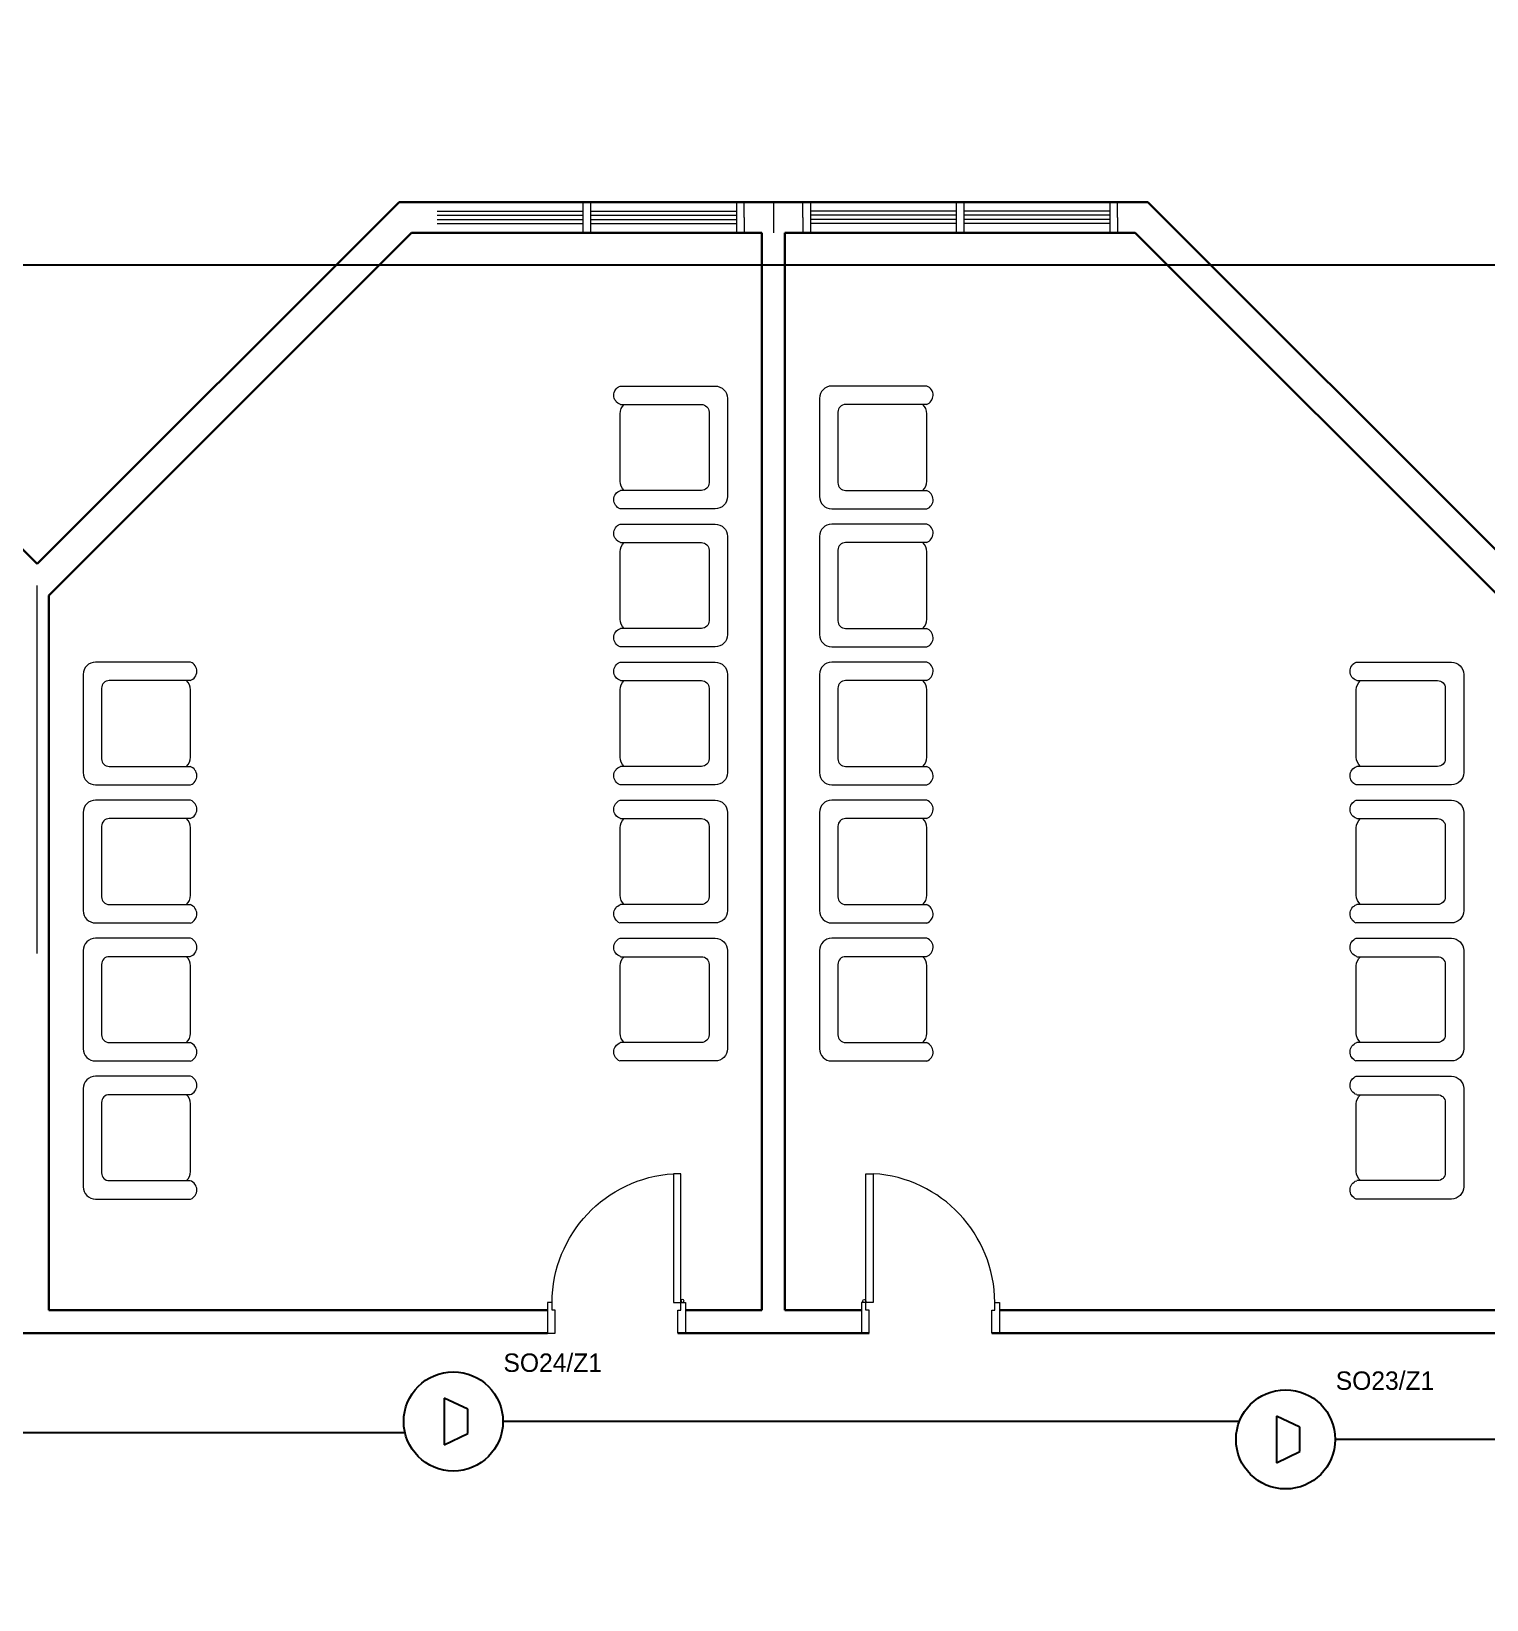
# Model space of a CAD drawing. Extents: x -59 to 582, y -1177 to 100.
# Drawn here: x 214.47 to 223.95, y -440.67 to -430.45 of the extents above; entities that cross this region are included whole.
import ezdxf
from ezdxf.enums import TextEntityAlignment as Align

# ---------------------------------------------------------------- set-up
doc = ezdxf.new("R2010")
doc.units = 0
doc.header["$LTSCALE"] = 0.15
doc.layers.get('0').update_dxf_attribs({"color": 252})
for name, color, linetype in [('0 sockets', 252, 'Continuous'), ('0 sound', 252, 'Continuous'), ('AUTOINCR', 7, 'Continuous'), ('bound', 252, 'Continuous'), ('FIRE_LOOP', 7, 'Continuous')]:
    doc.layers.add(name, color=color, linetype=linetype)
for name, color, linetype, lineweight in [('anal', 252, 'Continuous', 20), ('DOOR', 252, 'Continuous', 20), ('FUR', 252, 'Continuous', 9), ('wall', 252, 'Continuous', 30)]:
    doc.layers.add(name, color=color, linetype=linetype, lineweight=lineweight)
doc.styles.add('ROMAND', font='ROMAND.SHX')

# ---------------------------------------------------------------- blocks, each defined once
blk = doc.blocks.new('WQ')
h = blk.add_hatch(color=6)
h.dxf.hatch_style = 1
h.paths.add_polyline_path([(-126.091, 5), (-126.091, -169.521), (126.091, -169.521), (126.091, 5)])
h.paths.add_polyline_path([(121.091, 0), (121.091, -164.521), (-121.091, -164.521), (-121.091, 0)], flags=16)
at = {"layer": '0 sockets', "color": 3, "style": 'ROMAND'}
blk.add_attdef('ACCESS_CONTROL', (-48.663, 7.622), '', height=7.973, dxfattribs=at)
blk = doc.blocks.new('SEAT02')
at = {"layer": 'FUR'}
for p, q in [((0, 0.32), (0, -0.32)), ((0.7, 0.4), (0.08, 0.4)), ((0.12, 0.23), (0.12, -0.23)), ((0.697, 0.28), (0.17, 0.28)), ((0.7, -0.22), (0.7, 0.22)), ((0.17, -0.28), (0.697, -0.28)), ((0.08, -0.4), (0.7, -0.4))]:
    blk.add_line(p, q, dxfattribs=at)
for centre, radius, start, end in [((0.08, 0.32), 0.08, 90, 180), ((0.677, 0.341), 0.0639, 288.8562, 68.5025), ((0.17, 0.23), 0.05, 90, 180), ((0.62, 0.22), 0.08, 0, 48.5904), ((0.17, -0.23), 0.05, 180, 270), ((0.62, -0.22), 0.08, 311.4096, 0), ((0.677, -0.341), 0.0639, 291.4975, 71.1438), ((0.08, -0.32), 0.08, 180, 270)]:
    blk.add_arc(centre, radius, start, end, dxfattribs=at)
blk = doc.blocks.new('D90')
at = {"layer": 'DOOR'}
for points in [[(0.03, 0.2), (0.03, 1.04), (0.078, 1.04), (0.078, 0.2)], [(0.03, 0.2), (0, 0.2), (0, 0), (0.05, 0), (0.05, 0.15), (0.03, 0.15)], [(0.87, 0.2), (0.9, 0.2), (0.9, 0), (0.85, 0), (0.85, 0.15), (0.87, 0.15)]]:
    blk.add_lwpolyline(points, close=True, dxfattribs=at)
blk.add_circle((0.02, 0.21), 0.01, dxfattribs=at)
blk.add_arc((0.025, 0.197), 0.845, 0.2218, 86.3889, dxfattribs=at)
blk = doc.blocks.new('ARCH')
at = {"layer": 'anal'}
for p, q in [((40.158, 377.5), (40.158, 377.3)), ((40.208, 377.5), (40.208, 377.3)), ((41.158, 377.5), (41.158, 377.3)), ((41.208, 377.5), (41.592, 377.5)), ((41.208, 377.4), (41.208, 377.5)), ((41.4, 377.5), (41.4, 377.3)), ((41.592, 377.4), (41.592, 377.5)), ((41.642, 377.5), (41.642, 377.3)), ((42.592, 377.5), (42.592, 377.3)), ((42.642, 377.5), (42.642, 377.3)), ((43.592, 377.5), (43.592, 377.3)), ((43.642, 377.4), (43.642, 377.5)), ((39.208, 377.44), (40.158, 377.44)), ((39.208, 377.415), (40.158, 377.415)), ((39.208, 377.385), (40.158, 377.385)), ((40.208, 377.44), (41.158, 377.44)), ((40.208, 377.415), (41.158, 377.415)), ((40.208, 377.385), (41.158, 377.385)), ((41.158, 377.4), (41.158, 377.3)), ((41.208, 377.4), (41.208, 377.3)), ((41.592, 377.4), (41.592, 377.3)), ((42.592, 377.44), (41.642, 377.44)), ((42.592, 377.415), (41.642, 377.415)), ((41.642, 377.4), (41.642, 377.3)), ((42.592, 377.385), (41.642, 377.385)), ((43.592, 377.44), (42.642, 377.44)), ((43.592, 377.415), (42.642, 377.415)), ((43.592, 377.385), (42.642, 377.385)), ((43.592, 377.4), (43.592, 377.3)), ((43.642, 377.4), (43.642, 377.3)), ((39.208, 377.36), (40.158, 377.36)), ((40.208, 377.36), (41.158, 377.36)), ((42.592, 377.36), (41.642, 377.36)), ((43.592, 377.36), (42.642, 377.36)), ((36.6, 372.6), (36.6, 375)), ((36.6, 372.6), (36.6, 375)), ((36.6, 372.6), (36.6, 375)), ((36.6, 372.6), (36.6, 375)), ((36.6, 372.6), (36.6, 375)), ((36.6, 372.6), (36.6, 375)), ((36.6, 372.6), (36.6, 375)), ((36.6, 372.6), (36.6, 375)), ((36.6, 372.6), (36.6, 375)), ((36.6, 372.6), (36.6, 375)), ((36.6, 372.6), (36.6, 375)), ((36.6, 372.6), (36.6, 375)), ((36.6, 372.6), (36.6, 375)), ((36.6, 372.6), (36.6, 375)), ((36.6, 372.6), (36.6, 375)), ((36.6, 372.6), (36.6, 375)), ((36.6, 372.6), (36.6, 375)), ((36.6, 372.6), (36.6, 375))]:
    blk.add_line(p, q, dxfattribs=at)
at = {"layer": 'bound', "color": 2}
blk.add_lwpolyline([(91.902, 377.348), (94.426, 377.348), (94.426, 312.722), (-14.994, 312.722), (-14.994, 377.09), (94.639, 377.09)], dxfattribs=at)
at = {"layer": 'wall'}
for p, q in [((34.241, 377.5), (36.6, 375.141)), ((36.6, 375.141), (38.959, 377.5)), ((38.959, 377.5), (43.841, 377.5)), ((43.841, 377.5), (46.2, 375.141)), ((36.675, 374.934), (39.041, 377.3)), ((39.041, 377.3), (41.325, 377.3)), ((41.325, 377.3), (41.325, 370.275)), ((41.475, 377.3), (41.475, 370.275)), ((41.475, 377.3), (43.759, 377.3)), ((43.759, 377.3), (46.125, 374.934)), ((36.675, 374.934), (36.675, 370.275)), ((39.927, 370.275), (36.675, 370.275)), ((41.325, 370.275), (40.827, 370.275)), ((41.973, 370.275), (41.475, 370.275)), ((46.125, 370.275), (42.873, 370.275)), ((39.927, 370.125), (30.873, 370.125)), ((42.023, 370.125), (40.777, 370.125)), ((46.275, 370.125), (42.823, 370.125))]:
    blk.add_line(p, q, dxfattribs=at)
at = {"layer": 'DOOR', "xscale": -1, "rotation": 359.9999999991272}
blk.add_blockref('D90', (40.827, 370.125), dxfattribs=at)
at = {"layer": 'DOOR'}
blk.add_blockref('D90', (41.973, 370.125), dxfattribs=at)
at = {"layer": 'wall', "xscale": -1}
for p in [(41.1, 375.9), (41.1, 375), (41.1, 374.1), (45.9, 374.1), (41.1, 373.2), (45.9, 373.2), (41.1, 372.3), (45.9, 372.3), (45.9, 371.4)]:
    blk.add_blockref('SEAT02', p, dxfattribs=at)
at = {"layer": 'wall'}
for p in [(41.7, 375.9), (41.7, 375), (36.9, 374.1), (41.7, 374.1), (36.9, 373.2), (41.7, 373.2), (36.9, 372.3), (41.7, 372.3), (36.9, 371.4)]:
    blk.add_blockref('SEAT02', p, dxfattribs=at)
blk = doc.blocks.new('T-PA01')
at = {"color": 6}
for p, q in [((36.5, 93.9), (-57.9, 48.8)), ((36.5, -93.9), (36.5, 93.9)), ((-57.9, 48.8), (-57.9, -48.8)), ((-57.9, -48.8), (36.5, -93.9))]:
    blk.add_line(p, q, dxfattribs=at)
blk.add_circle((0, 0), 200, dxfattribs=at)

msp = doc.modelspace()

# ---------------------------------------------------------------- linework, layer by layer
at = {"layer": 'FIRE_LOOP', "color": 3}
for p, q in [((222.343, -439.512), (217.539, -439.512)), ((216.904, -439.586), (212.421, -439.586)), ((226.617, -439.629), (222.965, -439.629))]:
    msp.add_line(p, q, dxfattribs=at)

# ---------------------------------------------------------------- block references
at = {"layer": '0 sockets', "color": 3}
for name, p in [('WQ', (244.611, -370.234)), ('ARCH', (177.903, -809.062))]:
    msp.add_blockref(name, p, dxfattribs=at)
at = {"layer": '0 sound', "xscale": 0.001617016088281897, "yscale": 0.001617016088281897, "zscale": 0.001617016088281897, "rotation": 180}
for p in [(217.216, -439.512), (222.642, -439.629)]:
    msp.add_blockref('T-PA01', p, dxfattribs=at)

# ---------------------------------------------------------------- texts
at = {"layer": 'AUTOINCR', "color": 1}
for s, p in [('SO24/Z1', (217.543, -439.225)), ('SO23/Z1', (222.969, -439.342))]:
    msp.add_text(s, height=0.12, dxfattribs=at).set_placement(p, align=Align.BOTTOM_LEFT)

doc.saveas('drawing.dxf')
